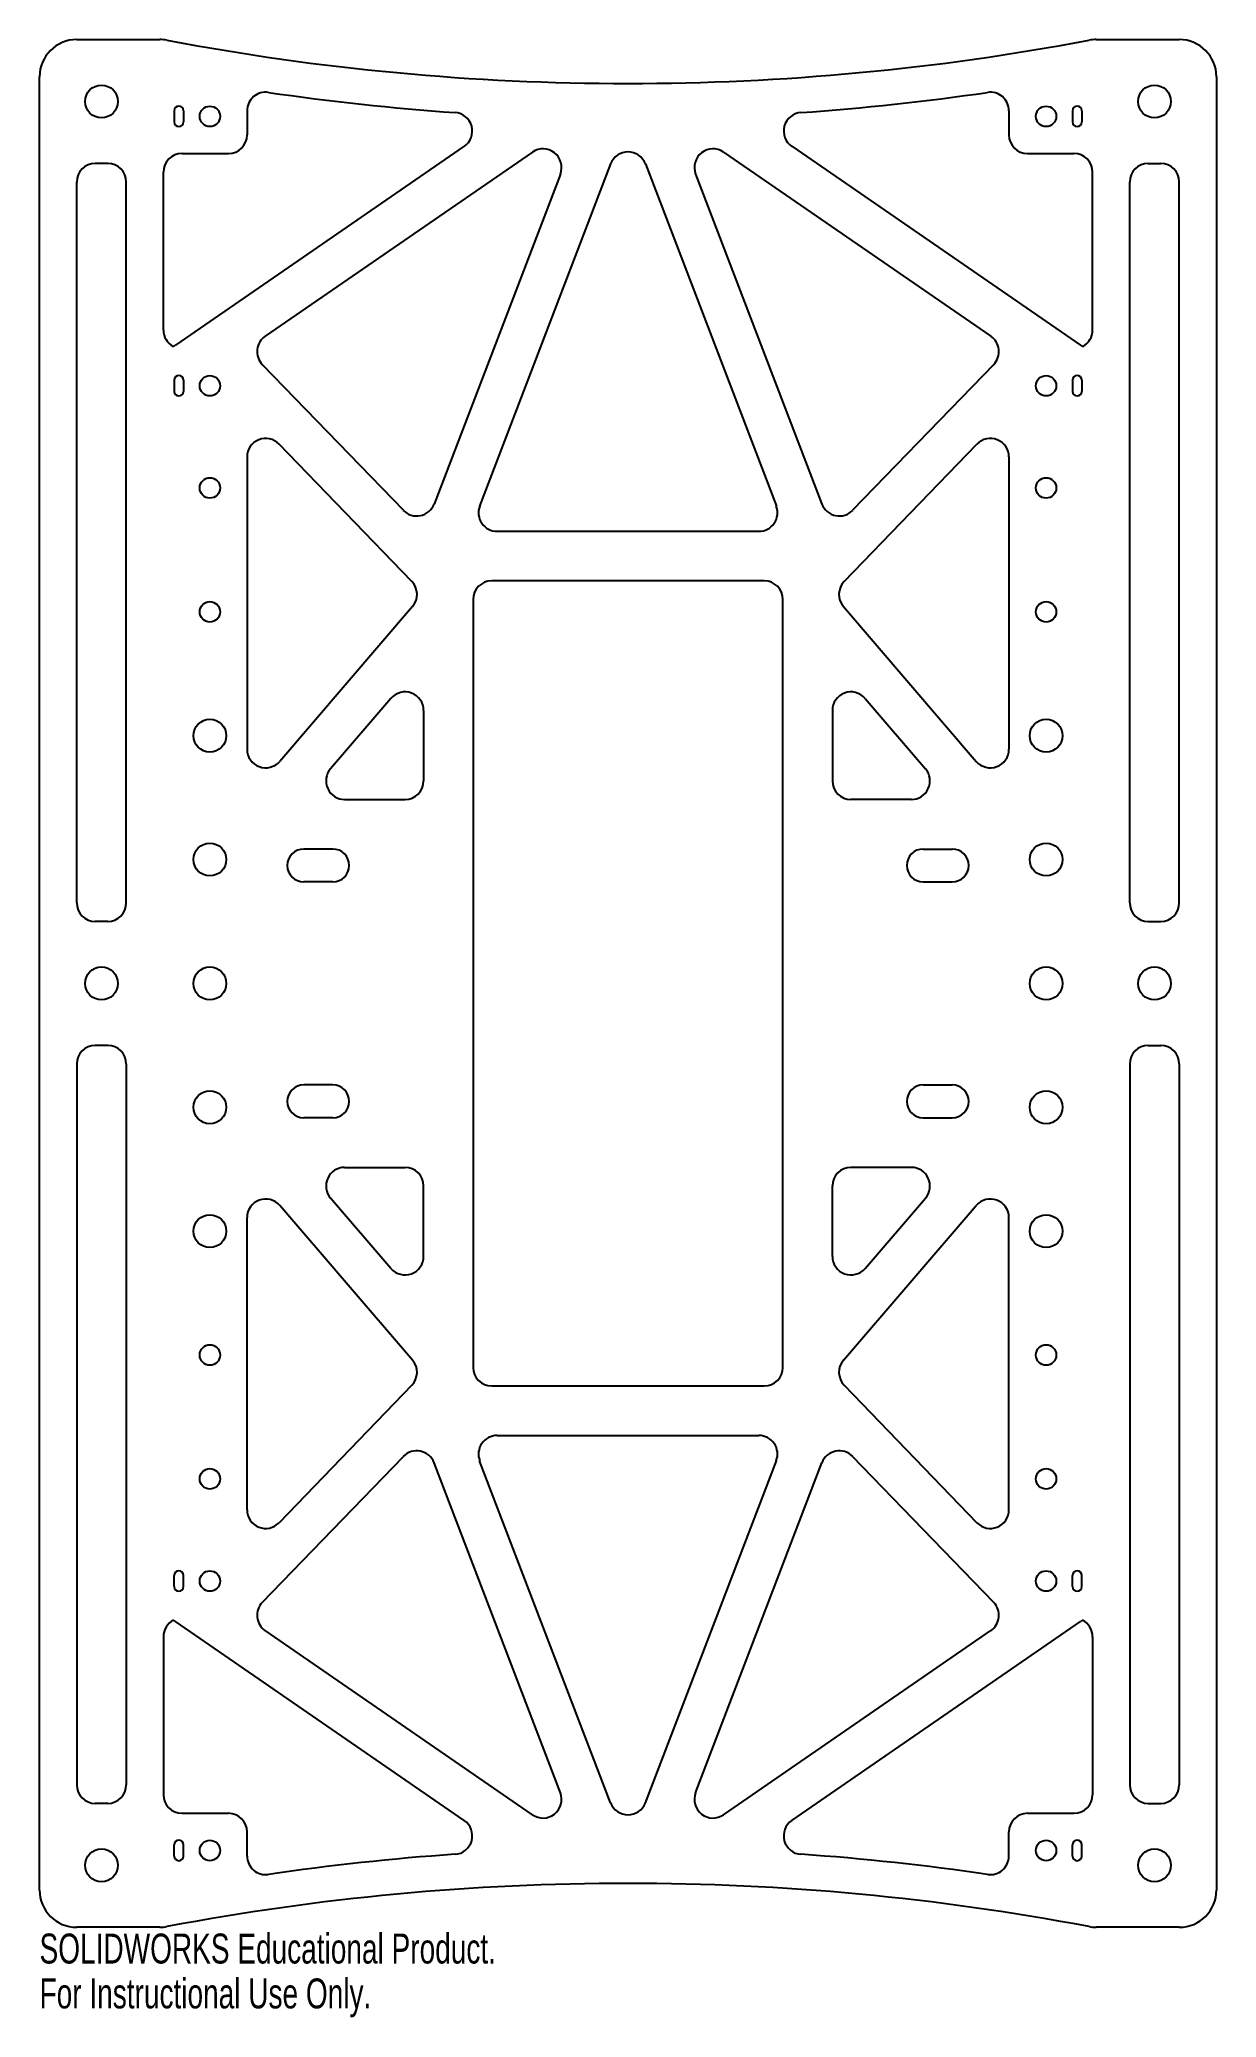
# Model space of a CAD drawing. Header units: millimetres. Extents: x -95 to 95, y -167 to 152.
import ezdxf

# ---------------------------------------------------------------- set-up
doc = ezdxf.new("R2010")
doc.units = ezdxf.units.MM
doc.styles.add('SLDTEXTSTYLE0', font='TXT', dxfattribs={"width": 0.7})

msp = doc.modelspace()

# ---------------------------------------------------------------- linework, layer by layer
at = {"color": 7, "linetype": 'Continuous', "lineweight": 25}
for p, q in [((-89, 152.4), (-75.57, 152.4)), ((75.57, 152.4), (89, 152.4)), ((-95, -146.4), (-95, 146.4)), ((95, 146.4), (95, -146.4)), ((-73.25, 140.9), (-73.25, 139.1)), ((-71.75, 140.9), (-71.75, 139.1)), ((-61.5, 140.91), (-61.5, 137)), ((61.5, 140.91), (61.5, 137)), ((71.75, 140.9), (71.75, 139.1)), ((73.25, 140.9), (73.25, 139.1)), ((-26.43, 135.16), (-73.07, 103.03)), ((-15.43, 134.23), (-58.58, 104.51)), ((15.43, 134.23), (58.58, 104.51)), ((26.43, 135.16), (73.07, 103.03)), ((-84, 132.4), (-86, 132.4)), ((-75, 105.5), (-75, 131)), ((-72, 134), (-64.5, 134)), ((-2.8, 132.32), (-23.95, 77.07)), ((2.8, 132.32), (23.95, 77.07)), ((64.5, 134), (72, 134)), ((75, 105.5), (75, 131)), ((84, 132.4), (86, 132.4)), ((-89, 13), (-89, 129.4)), ((-81, 13), (-81, 129.4)), ((-10.92, 130.69), (-31.32, 77.4)), ((10.92, 130.69), (31.32, 77.4)), ((81, 13), (81, 129.4)), ((89, 13), (89, 129.4)), ((-59.04, 99.95), (-36.27, 76.39)), ((59.04, 99.95), (36.27, 76.39)), ((-73.25, 97.4), (-73.25, 95.6)), ((-71.75, 97.4), (-71.75, 95.6)), ((71.75, 97.4), (71.75, 95.6)), ((73.25, 97.4), (73.25, 95.6)), ((-34.9, 64.89), (-56.34, 87.09)), ((34.9, 64.89), (56.34, 87.09)), ((-61.5, 85), (-61.5, 37.81)), ((61.5, 85), (61.5, 37.81)), ((-21.14, 73), (21.14, 73)), ((22, 65), (-22, 65)), ((-34.78, 60.85), (-56.22, 35.85)), ((-25, 62), (-25, -62)), ((25, -62), (25, 62)), ((34.78, 60.85), (56.22, 35.85)), ((-38.28, 46.02), (-48.03, 34.65)), ((38.28, 46.02), (48.03, 34.65)), ((-33, 44.07), (-33, 32.7)), ((33, 44.07), (33, 32.7)), ((-45.75, 29.7), (-36, 29.7)), ((45.75, 29.7), (36, 29.7)), ((-47.65, 21.7), (-52.35, 21.7)), ((47.65, 21.7), (52.35, 21.7)), ((-47.65, 16.4), (-52.35, 16.4)), ((47.65, 16.4), (52.35, 16.4)), ((-84, 10), (-86, 10)), ((84, 10), (86, 10)), ((-84, -10), (-86, -10)), ((84, -10), (86, -10)), ((-89, -13), (-89, -129.4)), ((-81, -13), (-81, -129.4)), ((81, -13), (81, -129.4)), ((89, -13), (89, -129.4)), ((-47.65, -16.4), (-52.35, -16.4)), ((47.65, -16.4), (52.35, -16.4)), ((-47.65, -21.7), (-52.35, -21.7)), ((47.65, -21.7), (52.35, -21.7)), ((-45.75, -29.7), (-36, -29.7)), ((45.75, -29.7), (36, -29.7)), ((-38.28, -46.02), (-48.03, -34.65)), ((-33, -44.07), (-33, -32.7)), ((33, -44.07), (33, -32.7)), ((38.28, -46.02), (48.03, -34.65)), ((-61.5, -85), (-61.5, -37.81)), ((-34.78, -60.85), (-56.22, -35.85)), ((34.78, -60.85), (56.22, -35.85)), ((61.5, -85), (61.5, -37.81)), ((-34.9, -64.89), (-56.34, -87.09)), ((-22, -65), (22, -65)), ((34.9, -64.89), (56.34, -87.09)), ((-21.14, -73), (21.14, -73)), ((-59.04, -99.95), (-36.27, -76.39)), ((59.04, -99.95), (36.27, -76.39)), ((-10.92, -130.69), (-31.32, -77.4)), ((-2.8, -132.32), (-23.95, -77.07)), ((2.8, -132.32), (23.95, -77.07)), ((10.92, -130.69), (31.32, -77.4)), ((-73.25, -97.4), (-73.25, -95.6)), ((-71.75, -97.4), (-71.75, -95.6)), ((71.75, -97.4), (71.75, -95.6)), ((73.25, -97.4), (73.25, -95.6)), ((-26.43, -135.16), (-73.07, -103.03)), ((-15.43, -134.23), (-58.58, -104.51)), ((15.43, -134.23), (58.58, -104.51)), ((26.43, -135.16), (73.07, -103.03)), ((-75, -105.5), (-75, -131)), ((75, -105.5), (75, -131)), ((-84, -132.4), (-86, -132.4)), ((-72, -134), (-64.5, -134)), ((64.5, -134), (72, -134)), ((84, -132.4), (86, -132.4)), ((-61.5, -140.91), (-61.5, -137)), ((61.5, -140.91), (61.5, -137)), ((-73.25, -140.9), (-73.25, -139.1)), ((-71.75, -140.9), (-71.75, -139.1)), ((71.75, -140.9), (71.75, -139.1)), ((73.25, -140.9), (73.25, -139.1)), ((-75.57, -152.4), (-89, -152.4)), ((89, -152.4), (75.57, -152.4))]:
    msp.add_line(p, q, dxfattribs=at)
for centre, radius in [((-85, 142.4), 2.65), ((85, 142.4), 2.65), ((-67.5, 140), 1.65), ((67.5, 140), 1.65), ((-67.5, 96.5), 1.65), ((67.5, 96.5), 1.65), ((-67.5, 80), 1.65), ((67.5, 80), 1.65), ((-67.5, 60), 1.65), ((67.5, 60), 1.65), ((-67.5, 40), 2.65), ((67.5, 40), 2.65), ((-67.5, 20), 2.65), ((67.5, 20), 2.65), ((-85, 0), 2.65), ((-67.5, 0), 2.65), ((67.5, 0), 2.65), ((85, 0), 2.65), ((-67.5, -20), 2.65), ((67.5, -20), 2.65), ((-67.5, -40), 2.65), ((67.5, -40), 2.65), ((-67.5, -60), 1.65), ((67.5, -60), 1.65), ((-67.5, -80), 1.65), ((67.5, -80), 1.65), ((-67.5, -96.5), 1.65), ((67.5, -96.5), 1.65), ((-85, -142.4), 2.65), ((-67.5, -140), 1.65), ((67.5, -140), 1.65), ((85, -142.4), 2.65)]:
    msp.add_circle(centre, radius, dxfattribs=at)
for centre, radius, start, end in [((-89, 146.4), 6, 90, 180), ((-75.57, 146.4), 6, 79.2735, 90), ((0, 545.31), 400, 259.2735, 280.7265), ((75.57, 146.4), 6, 90, 100.7265), ((89, 146.4), 6, 360, 90), ((-58.5, 140.91), 3, 81.6534, 180), ((0, 539.64), 400, 261.6534, 265.9977), ((0, 539.64), 400, 274.0023, 278.3466), ((58.5, 140.91), 3, 0, 98.3466), ((-72.5, 140.9), 0.75, 0, 180), ((-28.13, 137.63), 3, 304.5567, 85.9977), ((28.13, 137.63), 3, 94.0023, 235.4433), ((72.5, 140.9), 0.75, 0, 180), ((-72.5, 139.1), 0.75, 180, 0), ((72.5, 139.1), 0.75, 180, 360), ((-64.5, 137), 3, 270, 0), ((-13.72, 131.76), 3, 339.058, 124.5567), ((0, 131.25), 3, 20.942, 159.058), ((13.72, 131.76), 3, 55.4433, 200.942), ((64.5, 137), 3, 180, 270), ((-86, 129.4), 3, 90, 180), ((-84, 129.4), 3, 0, 90), ((-72, 131), 3, 90, 180), ((72, 131), 3, 0, 90), ((84, 129.4), 3, 90, 180), ((86, 129.4), 3, 0, 90), ((-72, 105.5), 3, 180, 242.4621), ((72, 105.5), 3, 297.5379, 0), ((-74.77, 105.5), 3, 297.5379, 304.5567), ((-56.88, 102.04), 3, 124.5567, 224.0122), ((56.88, 102.04), 3, 315.9878, 55.4433), ((74.77, 105.5), 3, 235.4433, 242.4621), ((-72.5, 97.4), 0.75, 0, 180), ((72.5, 97.4), 0.75, 0, 180), ((-72.5, 95.6), 0.75, 180, 0), ((72.5, 95.6), 0.75, 180, 0), ((-58.5, 85), 3, 44.0122, 180), ((58.5, 85), 3, 0, 135.9878), ((-34.12, 78.47), 3, 224.0122, 339.058), ((-21.14, 76), 3, 159.058, 270), ((21.14, 76), 3, 270, 20.942), ((34.12, 78.47), 3, 200.942, 315.9878), ((-37.06, 62.81), 3, 319.3777, 44.0122), ((-22, 62), 3, 90, 180), ((22, 62), 3, 0, 90), ((37.06, 62.81), 3, 135.9878, 220.6223), ((-36, 44.07), 3, 0, 139.3777), ((36, 44.07), 3, 40.6223, 180), ((-58.5, 37.81), 3, 180, 319.3777), ((58.5, 37.81), 3, 220.6223, 0), ((-45.75, 32.7), 3, 139.3777, 270), ((-36, 32.7), 3, 270, 0), ((36, 32.7), 3, 180, 270), ((45.75, 32.7), 3, 270, 40.6223), ((-52.35, 19.05), 2.65, 90, 270), ((-47.65, 19.05), 2.65, 270, 90), ((47.65, 19.05), 2.65, 90, 270), ((52.35, 19.05), 2.65, 270, 90), ((-86, 13), 3, 180, 270), ((-84, 13), 3, 270, 0), ((84, 13), 3, 180, 270), ((86, 13), 3, 270, 0), ((-86, -13), 3, 90, 180), ((-84, -13), 3, 0, 90), ((84, -13), 3, 90, 180), ((86, -13), 3, 0, 90), ((-52.35, -19.05), 2.65, 90, 270), ((-47.65, -19.05), 2.65, 270, 90), ((47.65, -19.05), 2.65, 90, 270), ((52.35, -19.05), 2.65, 270, 90), ((-45.75, -32.7), 3, 90, 220.6223), ((-36, -32.7), 3, 0, 90), ((36, -32.7), 3, 90, 180), ((45.75, -32.7), 3, 319.3777, 90), ((-58.5, -37.81), 3, 40.6223, 180), ((58.5, -37.81), 3, 0, 139.3777), ((-36, -44.07), 3, 220.6223, 0), ((36, -44.07), 3, 180, 319.3777), ((-37.06, -62.81), 3, 315.9878, 40.6223), ((-22, -62), 3, 180, 270), ((22, -62), 3, 270, 0), ((37.06, -62.81), 3, 139.3777, 224.0122), ((-21.14, -76), 3, 90, 200.942), ((21.14, -76), 3, 339.058, 90), ((-34.12, -78.47), 3, 20.942, 135.9878), ((34.12, -78.47), 3, 44.0122, 159.058), ((-58.5, -85), 3, 180, 315.9878), ((58.5, -85), 3, 224.0122, 0), ((-72.5, -95.6), 0.75, 0, 180), ((72.5, -95.6), 0.75, 0, 180), ((-72.5, -97.4), 0.75, 180, 0), ((72.5, -97.4), 0.75, 180, 0), ((-56.88, -102.04), 3, 135.9878, 235.4433), ((56.88, -102.04), 3, 304.5567, 44.0122), ((-72, -105.5), 3, 117.5379, 180), ((-74.77, -105.5), 3, 55.4433, 62.4621), ((74.77, -105.5), 3, 117.5379, 124.5567), ((72, -105.5), 3, 0, 62.4621), ((-86, -129.4), 3, 180, 270), ((-84, -129.4), 3, 270, 0), ((-13.72, -131.76), 3, 235.4433, 20.942), ((13.72, -131.76), 3, 159.058, 304.5567), ((84, -129.4), 3, 180, 270), ((86, -129.4), 3, 270, 0), ((-72, -131), 3, 180, 270), ((-64.5, -137), 3, 0, 90), ((0, -131.25), 3, 200.942, 339.058), ((64.5, -137), 3, 90, 180), ((72, -131), 3, 270, 0), ((-28.13, -137.63), 3, 274.0023, 55.4433), ((28.13, -137.63), 3, 124.5567, 265.9977), ((-72.5, -139.1), 0.75, 0, 180), ((72.5, -139.1), 0.75, 0, 180), ((-72.5, -140.9), 0.75, 180, 0), ((-58.5, -140.91), 3, 180, 278.3466), ((0, -539.64), 400, 94.0023, 98.3466), ((0, -539.64), 400, 81.6534, 85.9977), ((58.5, -140.91), 3, 261.6534, 0), ((72.5, -140.9), 0.75, 180, 0), ((-89, -146.4), 6, 180, 270), ((0, -545.31), 400, 79.2735, 100.7265), ((89, -146.4), 6, 270, 0), ((-75.57, -146.4), 6, 270, 280.7265), ((75.57, -146.4), 6, 259.2735, 270)]:
    msp.add_arc(centre, radius, start, end, dxfattribs=at)

# ---------------------------------------------------------------- texts
at = {"color": 7, "linetype": 'Continuous', "char_height": 4.8336, "attachment_point": 1, "style": 'SLDTEXTSTYLE0'}
for s, insert in [('SOLIDWORKS Educational Product.', (-95, -153.42)), ('For Instructional Use Only.', (-95, -160.67))]:
    msp.add_mtext(s, dxfattribs=dict(at, insert=insert))

doc.saveas('drawing.dxf')
